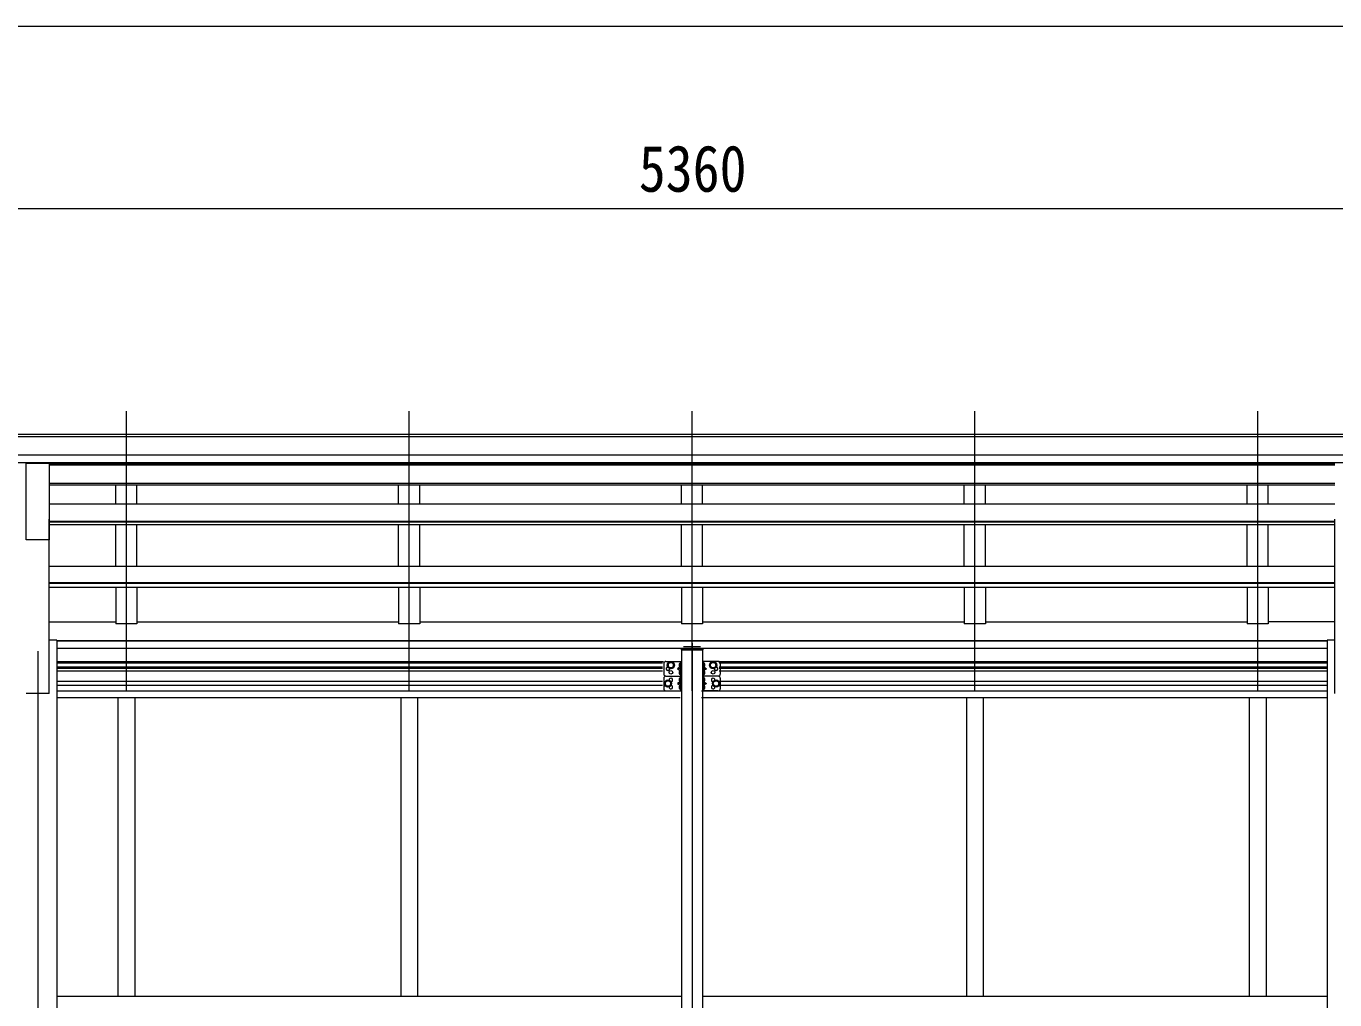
# Model space of a CAD drawing. Units: millimetres at full size, sheet at 1:35; details may follow other scales. Extents: x -9783 to 9892, y -6828 to 6752.
# Drawn here: x 3819 to 6919, y 364 to 2670 of the extents above; entities that cross this region are included whole.
import ezdxf
from ezdxf.enums import TextEntityAlignment as Align

# ---------------------------------------------------------------- set-up
doc = ezdxf.new("R2010")
doc.units = ezdxf.units.MM
doc.header["$LTSCALE"] = 35
for name, color, linetype, lineweight in [('0-1_本体', 4, 'Continuous', 9), ('0-2_部品', 7, 'Continuous', 9), ('0-8_PARTS2', 2, 'Continuous', 9), ('0-A_寸法', 6, 'Continuous', 9), ('1-1_GLASS', 4, 'Continuous', 9), ('1-2_GLASS_SEAL', 7, 'Continuous', 9), ('1-8', 2, 'Continuous', 9)]:
    doc.layers.add(name, color=color, linetype=linetype, lineweight=lineweight)
doc.styles.add('ＭＳ ゴシック', font='')
doc.styles.get('ＭＳ ゴシック').set_extended_font_data('MS Gothic')

msp = doc.modelspace()

# ---------------------------------------------------------------- linework, layer by layer
at = {"layer": '0-1_本体'}
for p, q in [((8069.61, 1702.42), (2722.61, 1702.42)), ((8069.61, 1697.07), (2722.61, 1697.07)), ((8069.61, 1653.54), (2722.61, 1653.54)), ((8069.61, 1635.87), (2722.61, 1635.87)), ((6918.61, 1633.5), (3873.61, 1633.5)), ((6918.61, 1630.35), (3873.61, 1630.35)), ((4031.11, 1630.35), (4031.11, 1633.38)), ((4081.11, 1630.35), (4081.11, 1633.38)), ((4701.11, 1630.35), (4701.11, 1633.5)), ((4751.11, 1630.35), (4751.11, 1633.5)), ((5371.11, 1630.35), (5371.11, 1633.5)), ((5421.11, 1630.35), (5421.11, 1633.5)), ((6041.11, 1630.35), (6041.11, 1633.5)), ((6091.11, 1630.35), (6091.11, 1633.5)), ((6711.11, 1630.35), (6711.11, 1633.5)), ((6761.11, 1630.35), (6761.11, 1633.5)), ((6918.61, 1586.87), (3873.61, 1586.87)), ((6918.61, 1582.79), (3873.61, 1582.79)), ((4031.11, 1537.64), (4031.11, 1582.79)), ((4081.11, 1537.64), (4081.11, 1582.79)), ((4701.11, 1537.64), (4701.11, 1582.79)), ((4751.11, 1537.64), (4751.11, 1582.79)), ((5371.11, 1537.64), (5371.11, 1582.79)), ((5421.11, 1537.64), (5421.11, 1582.79)), ((6041.11, 1537.64), (6041.11, 1582.79)), ((6091.11, 1537.64), (6091.11, 1582.79)), ((6711.11, 1537.64), (6711.11, 1582.79)), ((6761.11, 1537.64), (6761.11, 1582.79)), ((6918.61, 1537.64), (3873.61, 1537.64)), ((3873.61, 1089.44), (3873.61, 1502.08)), ((6918.61, 1496.9), (3873.61, 1496.9)), ((6918.61, 1495.41), (3873.61, 1495.41)), ((6918.61, 1488.62), (3873.61, 1488.62)), ((4031.11, 1390.33), (4031.11, 1488.62)), ((4081.11, 1390.33), (4081.11, 1488.62)), ((4701.11, 1390.33), (4701.11, 1488.62)), ((4751.11, 1390.33), (4751.11, 1488.62)), ((5371.11, 1390.33), (5371.11, 1488.62)), ((5421.11, 1390.33), (5421.11, 1488.62)), ((6041.11, 1390.33), (6041.11, 1488.62)), ((6091.11, 1390.33), (6091.11, 1488.62)), ((6711.11, 1390.33), (6711.11, 1488.62)), ((6761.11, 1390.33), (6761.11, 1488.62)), ((6918.61, 1089.44), (6918.61, 1502.08)), ((6918.71, 1390.33), (3873.61, 1390.33)), ((6918.78, 1351.12), (3873.61, 1351.12)), ((6918.69, 1349.64), (3873.61, 1349.64)), ((6918.71, 1339.98), (3873.61, 1339.98)), ((4031.11, 1339.98), (4031.11, 1253.91)), ((4081.11, 1339.98), (4081.11, 1253.91)), ((4701.11, 1339.98), (4701.11, 1253.91)), ((4751.11, 1339.98), (4751.11, 1253.91)), ((5371.11, 1339.98), (5371.11, 1253.91)), ((5421.11, 1339.98), (5421.11, 1253.91)), ((6041.11, 1339.98), (6041.11, 1253.91)), ((6091.11, 1339.98), (6091.11, 1253.91)), ((6711.11, 1339.98), (6711.11, 1253.91)), ((6761.11, 1339.98), (6761.11, 1253.91)), ((3873.61, 1258.71), (4031.11, 1258.71)), ((4081.11, 1253.91), (4031.11, 1253.91)), ((4081.11, 1258.71), (4701.11, 1258.71)), ((4751.11, 1253.91), (4701.11, 1253.91)), ((4751.11, 1258.71), (5371.11, 1258.71)), ((5421.11, 1253.91), (5371.11, 1253.91)), ((5421.11, 1258.71), (6041.11, 1258.71)), ((6091.11, 1253.91), (6041.11, 1253.91)), ((6091.11, 1258.71), (6711.11, 1258.71)), ((6761.11, 1253.91), (6711.11, 1253.91)), ((6918.85, 1258.71), (6761.11, 1258.71)), ((3891.31, 1215.82), (3873.61, 1215.82)), ((3891.31, 1215.82), (3891.31, -1660.56)), ((6900.91, 1213.02), (3891.31, 1213.02)), ((6900.91, 1214.4), (3891.44, 1214.4)), ((6900.91, 1215.82), (6900.91, -1660.56)), ((6918.61, 1215.82), (6900.91, 1215.82)), ((6900.91, 1195.84), (3891.31, 1195.84)), ((3873.61, 1089.44), (3818.61, 1089.44))]:
    msp.add_line(p, q, dxfattribs=at)
at = {"layer": '0-2_部品'}
for p, q in [((3874.01, 1634.15), (3819.01, 1634.15)), ((3819.01, 1453.22), (3819.01, 1634.15)), ((3874.01, 1453.22), (3874.01, 1634.15)), ((3874.01, 1453.22), (3819.01, 1453.22))]:
    msp.add_line(p, q, dxfattribs=at)
at = {"layer": '0-8_PARTS2'}
for p, q in [((4056.11, 1095.64), (4056.11, 1758.17)), ((4726.11, 1095.64), (4726.11, 1758.17)), ((5396.11, 1095.64), (5396.11, 1758.17)), ((6066.11, 1095.64), (6066.11, 1758.17)), ((6736.11, 1095.64), (6736.11, 1758.17)), ((3846.11, 1189.44), (3846.11, -1760.56))]:
    msp.add_line(p, q, dxfattribs=at)
at = {"layer": '0-A_寸法'}
for p, q in [((-2663.89, 2670.12), (8096.11, 2670.12)), ((8076.11, 2237.8), (2716.11, 2237.8))]:
    msp.add_line(p, q, dxfattribs=at)
at = {"layer": '1-1_GLASS'}
for p, q in [((5371.11, 1192.79), (5371.11, -1360.56)), ((5421.11, 1192.79), (5421.11, -1360.56)), ((5328.32, 1164.33), (3891.31, 1164.33)), ((5326.32, 1160.83), (3891.31, 1160.83)), ((5326.32, 1151.83), (3891.31, 1151.83)), ((5326.32, 1148.33), (3891.31, 1148.33)), ((6900.91, 1164.33), (5458.32, 1164.33)), ((6900.91, 1160.83), (5460.32, 1160.83)), ((6900.91, 1151.83), (5460.32, 1151.83)), ((6900.91, 1148.33), (5460.32, 1148.33)), ((3891.31, 1143.33), (5326.32, 1143.33)), ((5326.32, 1117.33), (3891.31, 1117.33)), ((5460.32, 1143.33), (6900.91, 1143.33)), ((6900.91, 1117.33), (5460.32, 1117.33)), ((3873.61, 1089.44), (3818.61, 1089.44)), ((5326.32, 1108.33), (3891.31, 1108.33)), ((5368.32, 1094.83), (3891.31, 1094.83)), ((6900.91, 1094.83), (5418.32, 1094.83)), ((6900.91, 1108.33), (5460.32, 1108.33)), ((5368.32, 1078.83), (3891.31, 1078.83)), ((4036.11, 1079.33), (4036.11, 371.33)), ((4076.11, 1079.33), (4076.11, 371.33)), ((4706.11, 1079.33), (4706.11, 371.33)), ((4746.11, 1079.33), (4746.11, 371.33)), ((6900.91, 1078.83), (5418.32, 1078.83)), ((6046.11, 1078.83), (6046.11, 371.33)), ((6086.11, 1078.83), (6086.11, 371.33)), ((6716.11, 1079.33), (6716.11, 371.33)), ((6756.11, 1079.33), (6756.11, 371.33)), ((5371.11, 371.33), (3891.31, 371.33)), ((6900.91, 371.33), (5421.11, 371.33))]:
    msp.add_line(p, q, dxfattribs=at)
at = {"layer": '1-2_GLASS_SEAL'}
for p, q in [((5370.61, 1194.29), (5370.61, 1192.79)), ((5370.61, 1192.79), (5421.61, 1192.79)), ((5372.11, 1195.79), (5420.11, 1195.79)), ((5416.11, 1199.6), (5376.11, 1199.6)), ((5421.61, 1194.29), (5421.61, 1192.79)), ((5329.11, 1160.33), (5329.11, 1135.33)), ((5334.11, 1165.33), (5371.11, 1165.33)), ((5368.61, 1147.83), (5361.61, 1147.83)), ((5368.11, 1160.83), (5367.31, 1160.69)), ((5368.11, 1152.83), (5367.31, 1152.97)), ((5368.11, 1152.83), (5368.61, 1152.92)), ((5368.61, 1165.33), (5368.61, 1130.33)), ((5371.11, 1165.33), (5371.11, 1130.33)), ((5421.11, 1165.33), (5421.11, 1130.33)), ((5458.11, 1165.33), (5421.11, 1165.33)), ((5423.61, 1165.33), (5423.61, 1130.33)), ((5424.11, 1152.83), (5423.61, 1152.92)), ((5423.61, 1147.83), (5430.61, 1147.83)), ((5424.11, 1160.83), (5424.92, 1160.69)), ((5424.11, 1152.83), (5424.92, 1152.97)), ((5463.11, 1160.33), (5463.11, 1135.33)), ((5329.11, 1125.33), (5329.11, 1100.33)), ((5334.11, 1130.33), (5371.11, 1130.33)), ((5368.11, 1142.83), (5367.31, 1142.69)), ((5368.11, 1134.83), (5367.31, 1134.97)), ((5368.11, 1125.83), (5367.31, 1125.69)), ((5368.11, 1117.83), (5367.31, 1117.97)), ((5368.11, 1134.83), (5368.61, 1134.92)), ((5368.11, 1117.83), (5368.61, 1117.92)), ((5368.61, 1130.33), (5368.61, 1095.33)), ((5458.11, 1130.33), (5421.11, 1130.33)), ((5424.11, 1134.83), (5423.61, 1134.92)), ((5423.61, 1130.33), (5423.61, 1095.33)), ((5424.11, 1117.83), (5423.61, 1117.92)), ((5424.11, 1142.83), (5424.92, 1142.69)), ((5424.11, 1134.83), (5424.92, 1134.97)), ((5424.11, 1125.83), (5424.92, 1125.69)), ((5424.11, 1117.83), (5424.92, 1117.97)), ((5463.11, 1125.33), (5463.11, 1100.33)), ((5334.11, 1095.33), (5371.11, 1095.33)), ((5368.61, 1112.83), (5361.61, 1112.83)), ((5368.11, 1107.83), (5367.31, 1107.69)), ((5368.11, 1099.83), (5367.31, 1099.97)), ((5368.11, 1099.83), (5368.61, 1099.92)), ((5458.11, 1095.33), (5421.11, 1095.33)), ((5423.61, 1112.83), (5430.61, 1112.83)), ((5424.11, 1099.83), (5423.61, 1099.92)), ((5424.11, 1107.83), (5424.92, 1107.69)), ((5424.11, 1099.83), (5424.92, 1099.97))]:
    msp.add_line(p, q, dxfattribs=at)
for points in [[(5346.11, 1148.82), (5352.61, 1152.57), (5352.61, 1160.08), (5346.11, 1163.83), (5339.61, 1160.08), (5339.61, 1152.57)], [(5446.11, 1148.82), (5439.61, 1152.57), (5439.61, 1160.08), (5446.11, 1163.83), (5452.61, 1160.08), (5452.61, 1152.57)], [(5339.11, 1105.32), (5345.61, 1109.07), (5345.61, 1116.58), (5339.11, 1120.33), (5332.61, 1116.58), (5332.61, 1109.07)], [(5453.11, 1105.32), (5446.61, 1109.07), (5446.61, 1116.58), (5453.11, 1120.33), (5459.61, 1116.58), (5459.61, 1109.07)]]:
    msp.add_lwpolyline(points, close=True, dxfattribs=at)
for points in [[(5368.61, 1152.83), (5361.61, 1147.83), (5368.61, 1142.83)], [(5369, 1156.83), (5368.37, 1158.01), (5366.13, 1159.13)], [(5369, 1156.83), (5368.37, 1155.64), (5366.13, 1154.53)], [(5368.11, 1152.83), (5368.11, 1160.83), (5368.61, 1160.74), (5368.61, 1152.92)], [(5423.23, 1156.83), (5423.86, 1158.01), (5426.09, 1159.13)], [(5423.23, 1156.83), (5423.86, 1155.64), (5426.09, 1154.53)], [(5424.11, 1152.83), (5424.11, 1160.83), (5423.61, 1160.74), (5423.61, 1152.92)], [(5423.61, 1152.83), (5430.61, 1147.83), (5423.61, 1142.83)], [(5334.11, 1130.33), (5371.11, 1130.33), (5371.11, 1095.33)], [(5368.61, 1117.83), (5361.61, 1112.83), (5368.61, 1107.83)], [(5369, 1138.83), (5368.37, 1140.01), (5366.13, 1141.13)], [(5369, 1138.83), (5368.37, 1137.64), (5366.13, 1136.53)], [(5369, 1121.83), (5368.37, 1123.01), (5366.13, 1124.13)], [(5369, 1121.83), (5368.37, 1120.64), (5366.13, 1119.53)], [(5368.11, 1134.83), (5368.11, 1142.83), (5368.61, 1142.74), (5368.61, 1134.92)], [(5368.11, 1117.83), (5368.11, 1125.83), (5368.61, 1125.74), (5368.61, 1117.92)], [(5458.11, 1130.33), (5421.11, 1130.33), (5421.11, 1095.33)], [(5423.23, 1138.83), (5423.86, 1140.01), (5426.09, 1141.13)], [(5423.23, 1138.83), (5423.86, 1137.64), (5426.09, 1136.53)], [(5423.23, 1121.83), (5423.86, 1123.01), (5426.09, 1124.13)], [(5423.23, 1121.83), (5423.86, 1120.64), (5426.09, 1119.53)], [(5424.11, 1134.83), (5424.11, 1142.83), (5423.61, 1142.74), (5423.61, 1134.92)], [(5424.11, 1117.83), (5424.11, 1125.83), (5423.61, 1125.74), (5423.61, 1117.92)], [(5423.61, 1117.83), (5430.61, 1112.83), (5423.61, 1107.83)], [(5369, 1103.83), (5368.37, 1105.01), (5366.13, 1106.13)], [(5369, 1103.83), (5368.37, 1102.64), (5366.13, 1101.53)], [(5368.11, 1099.83), (5368.11, 1107.83), (5368.61, 1107.74), (5368.61, 1099.92)], [(5423.23, 1103.83), (5423.86, 1105.01), (5426.09, 1106.13)], [(5423.23, 1103.83), (5423.86, 1102.64), (5426.09, 1101.53)], [(5424.11, 1099.83), (5424.11, 1107.83), (5423.61, 1107.74), (5423.61, 1099.92)]]:
    msp.add_lwpolyline(points, dxfattribs=at)
for centre, radius in [((5346.11, 1156.33), 8.5), ((5346.11, 1156.33), 7.5), ((5346.11, 1156.33), 6.5), ((5446.11, 1156.33), 8.5), ((5446.11, 1156.33), 7.5), ((5446.11, 1156.33), 6.5), ((5339.11, 1112.83), 8.5), ((5339.11, 1112.83), 7.5), ((5339.11, 1112.83), 6.5), ((5346.11, 1139.33), 4.25), ((5446.11, 1139.33), 4.25), ((5453.11, 1112.83), 8.5), ((5453.11, 1112.83), 7.5), ((5453.11, 1112.83), 6.5)]:
    msp.add_circle(centre, radius, dxfattribs=at)
for centre, radius, start, end in [((5372.11, 1194.29), 1.5, 90, 180), ((5420.11, 1194.29), 1.5, 0, 90), ((5334.11, 1160.33), 5, 90, 180), ((5339.11, 1147.83), 4.25, 94.76077, 6.29431), ((5372.21, 1156.83), 6.5, 147.94412, 212.05588), ((5367.47, 1159.8), 0.9, 100, 147.94412), ((5367.47, 1153.86), 0.9, 212.05588, 260), ((5424.76, 1159.8), 0.9, 32.05588, 80), ((5424.76, 1153.86), 0.9, 280, 327.94412), ((5420.01, 1156.83), 6.5, 327.94412, 32.05588), ((5453.11, 1147.83), 4.25, 173.70569, 85.23923), ((5458.11, 1160.33), 5, 0, 90), ((5334.11, 1135.33), 5, 180, 270), ((5334.11, 1125.33), 5, 90, 180), ((5346.11, 1121.33), 4.25, 274.76077, 186.29431), ((5372.21, 1138.83), 6.5, 147.94412, 212.05588), ((5372.21, 1121.83), 6.5, 147.94412, 212.05588), ((5367.47, 1141.8), 0.9, 100, 147.94412), ((5367.47, 1135.86), 0.9, 212.05588, 260), ((5367.47, 1124.8), 0.9, 100, 147.94412), ((5367.47, 1118.86), 0.9, 212.05588, 260), ((5424.76, 1141.8), 0.9, 32.05588, 80), ((5424.76, 1135.86), 0.9, 280, 327.94412), ((5424.76, 1124.8), 0.9, 32.05588, 80), ((5424.76, 1118.86), 0.9, 280, 327.94412), ((5420.01, 1138.83), 6.5, 327.94412, 32.05588), ((5420.01, 1121.83), 6.5, 327.94412, 32.05588), ((5446.11, 1121.33), 4.25, 353.70569, 265.23923), ((5458.11, 1135.33), 5, 270, 0), ((5458.11, 1125.33), 5, 0, 90), ((5334.11, 1100.33), 5, 180, 270), ((5346.11, 1104.33), 4.25, 173.70569, 85.23923), ((5372.21, 1103.83), 6.5, 147.94412, 212.05588), ((5367.47, 1106.8), 0.9, 100, 147.94412), ((5367.47, 1100.86), 0.9, 212.05588, 260), ((5424.76, 1106.8), 0.9, 32.05588, 80), ((5424.76, 1100.86), 0.9, 280, 327.94412), ((5420.01, 1103.83), 6.5, 327.94412, 32.05588), ((5446.11, 1104.33), 4.25, 94.76077, 6.29431), ((5458.11, 1100.33), 5, 270, 0)]:
    msp.add_arc(centre, radius, start, end, dxfattribs=at)
at = {"layer": '1-8'}
msp.add_line((5396.11, 1208.57), (5396.11, -1360.56), dxfattribs=at)

# ---------------------------------------------------------------- texts
at = {"layer": '0-A_寸法', "color": 7, "style": 'ＭＳ ゴシック', "width": 0.85}
msp.add_text('5360', height=110.3, dxfattribs=at).set_placement((5270.11, 2244.8), align=Align.BOTTOM_LEFT)

doc.saveas('drawing.dxf')
